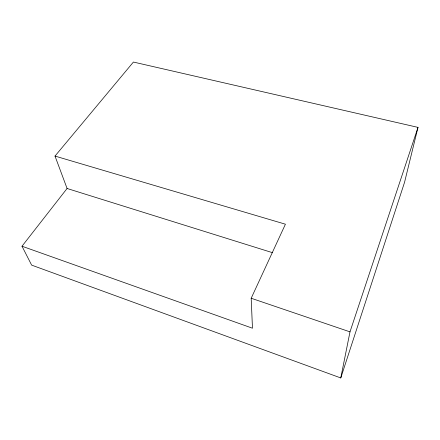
<?xml version="1.0" encoding="UTF-8"?>
<svg xmlns="http://www.w3.org/2000/svg" width="440" height="440" viewBox="0 0 440 440"><rect width="100%" height="100%" fill="white"/><g stroke="black" fill="none" stroke-linecap="round" stroke-linejoin="round"><path stroke-width="0.66" d="M67.089 188.485L22 246.224L31.636 265.117L340.769 377.949L349.993 331.859L418 127.386L133.413 62.051L55.006 156.073L67.089 188.485L272.657 252.731M418 127.386L404.547 182.325L340.769 377.949M22 246.224L252.472 328.218L251.185 298.249L285.423 224.202L55.006 156.073M251.185 298.249L349.993 331.859"/></g></svg>
